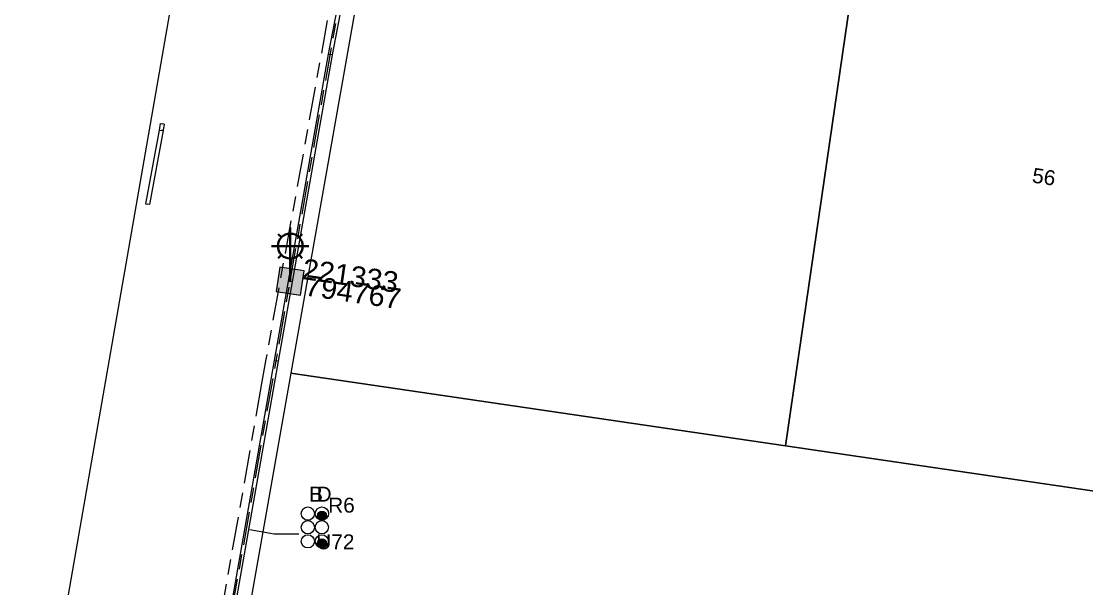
# Model space of a CAD drawing. Header units: metres. Extents: x 303290 to 305422, y 6242588 to 6244350.
# Drawn here: x 304639.4 to 304768, y 6242970.1 to 6243038.6 of the extents above; entities that cross this region are included whole.
import ezdxf
from ezdxf.enums import TextEntityAlignment as Align

# ---------------------------------------------------------------- set-up
doc = ezdxf.new("R2010")
doc.units = ezdxf.units.M
doc.linetypes.add('Cable Exist UG', pattern=[8.2, 4, -1.2, 1.8, -1.2])
doc.layers.get('0').update_dxf_attribs({"color": 6})
for name, color, linetype in [('Cadastre Land Parcels_SP_EXT', 9, 'Continuous'), ('Duct_SP_EXT', 7, 'Continuous'), ('Equip_SP_SL_EXT', 7, 'Continuous'), ('Mains_HV_EXT', 7, 'Continuous'), ('Mains_LV_SL_EXT', 7, 'Continuous'), ('SupportsUG_SP_LV_SL_EXT', 7, 'Continuous')]:
    doc.layers.add(name, color=color, linetype=linetype)
doc.styles.add('COLUMN_LABEL', font='arial.ttf')
doc.styles.add('iecARIAL', font='arial.ttf', dxfattribs={"height": 2})
doc.styles.add('POLE_LABEL', font='arial.ttf')
doc.styles.get("Standard").update_dxf_attribs({"font": 'arial.ttf'})

# ---------------------------------------------------------------- blocks, each defined once
blk = doc.blocks.new('COLUMN_EXT')
blk.add_hatch(color=256).paths.add_polyline_path([(-1.49, 1.48), (-1.49, -1.49), (1.48, -1.49), (1.48, 1.48)])
blk.add_lwpolyline([(-1.49, -1.49), (1.48, -1.49), (1.48, 1.48), (-1.49, 1.48)], close=True)
for tag, height, style, flags, p in [('ASSET_NUM', 2.5, 'COLUMN_LABEL', 8, (2, 2)), ('STRUCTURE_PLANT_NUMBER', 0.2, 'POLE_LABEL', 9, (1.81, 0.03)), ('STREET_CODE', 0.2, 'COLUMN_LABEL', 9, (1.81, -0.2))]:
    blk.add_attdef(tag, text='', height=height, dxfattribs=dict(style=style, flags=flags)).set_placement(p, align=Align.MIDDLE_LEFT)
at = {"flags": 9}
for tag, p in [('COLUMN_TYPE', (1.81, -0.4)), ('OWNED_BY', (1.81, -0.6)), ('STATE', (1.81, -0.8)), ('USAGE', (1.81, -1)), ('LEGEND', (1.81, -1.2)), ('STREETNAME', (1.81, -1.6)), ('SUBURB', (1.81, -1.8)), ('LOCATION', (1.81, -1.4)), ('NOTES', (1.81, -2))]:
    blk.add_attdef(tag, text='', height=0.2, dxfattribs=at).set_placement(p, align=Align.MIDDLE_LEFT)
at = {"flags": 1}
blk.add_attdef('Z', (1.81, -2.35), '', height=0.2, dxfattribs=at)
blk = doc.blocks.new('DUCT_EXT')
blk.add_circle((0, 0.8), 0.8)
at = {"flags": 1}
blk.add_attdef('Z', (0, 0), '', height=0.2, dxfattribs=at)
at = {"flags": 9}
for tag, p in [('DUCT_CODE', (0, 0)), ('XSECT_TYPE', (0, -0.2)), ('STATE', (0, -0.6)), ('FB_REFERENCE', (0, -0.4)), ('NOTES', (0, -0.8))]:
    blk.add_attdef(tag, text='', height=0.2, dxfattribs=at).set_placement(p, align=Align.MIDDLE_LEFT)
blk = doc.blocks.new('SL_LANTERN_EXT')
at = {"lineweight": 40}
for p, q in [((0, 1.97), (0, 6.47)), ((-1.46, 5.68), (-1.06, 5.28)), ((1.46, 5.68), (1.06, 5.28)), ((-2.25, 4.22), (2.25, 4.22)), ((-1.46, 2.76), (-1.06, 3.16)), ((0, 0), (0, 2.72)), ((1.46, 2.76), (1.06, 3.16))]:
    blk.add_line(p, q, dxfattribs=at)
blk.add_circle((0, 4.22), 1.5, dxfattribs=at)
at = {"style": 'iecARIAL', "flags": 8}
blk.add_attdef('ASSET_NUM', (1.5, 1.5), '', height=2.5, dxfattribs=at)
for tag, p, height, flags in [('CONSTRUCTED_VOLTAGE', (0.98, -0.65), 0.2, 9), ('CONTROL_TYPE', (0.98, -0.85), 0.2, 9), ('LANTERN_PURPOSE', (0.98, -1.05), 0.2, 9), ('LANTERN_TYPE', (0.98, -1.25), 0.2, 9), ('NO_PHASES', (0.98, -1.45), 0.2, 9), ('LNUMBER', (2.18, -3.25), 2.5, 8), ('OPERATING_VOLTAGE', (0.98, -1.65), 0.2, 9), ('ORIENTATION', (0.98, -1.85), 0.2, 9), ('OWNED_BY', (0.98, -2.05), 0.2, 9), ('STATE', (0.98, -2.25), 0.2, 9), ('USAGE', (0.98, -2.45), 0.2, 9), ('CEXIST', (0.98, -2.65), 0.2, 9), ('CNEW', (0.98, -2.85), 0.2, 9), ('CNUMBER', (0.98, -3.05), 0.2, 9), ('CREMOVE', (0.98, -3.25), 0.2, 9), ('CREPLACE', (0.98, -3.45), 0.2, 9), ('LKINGHEIGHT', (0.98, -3.65), 0.2, 9), ('LBRACKET', (0.98, -3.85), 0.2, 9), ('LBRACKETVOCAB', (0.98, -4.05), 0.2, 9), ('LCATEGORY', (0.98, -4.25), 0.2, 9), ('LCHARGE1', (0.98, -4.45), 0.2, 9), ('LCHARGE1PERCENT', (0.98, -4.65), 0.2, 9), ('LCHARGE2', (0.98, -4.85), 0.2, 9), ('LCHARGE2PERCENT', (0.98, -5.05), 0.2, 9), ('LCHARGE3', (0.98, -5.25), 0.2, 9), ('LCHARGE3PERCENT', (0.98, -5.45), 0.2, 9), ('LEXIST', (0.98, -5.65), 0.2, 9), ('LLAMP', (0.98, -5.85), 0.2, 9), ('LLAMPVOCAB', (0.98, -6.05), 0.2, 9), ('LMAST', (0.98, -6.25), 0.2, 9), ('LMASTVOCAB', (0.98, -6.45), 0.2, 9), ('LNEW', (0.98, -6.65), 0.2, 9), ('LANTNUMBER', (0.98, -6.85), 0.2, 9), ('LOUTREACH', (0.98, -7.25), 0.2, 9), ('LOUTREACHVOCAB', (0.98, -7.45), 0.2, 9), ('LRATECODE', (0.98, -7.65), 0.2, 9), ('LREMOVE', (0.98, -7.85), 0.2, 9), ('LREPLACE', (0.98, -8.05), 0.2, 9), ('LTYPE', (0.98, -8.25), 0.2, 9), ('LTYPEVOCAB', (0.98, -8.45), 0.2, 9), ('LEGEND', (0.98, -8.65), 0.2, 9), ('LOCATION', (0.98, -8.85), 0.2, 9), ('NOTES', (0.98, -9.05), 0.2, 9), ('STREETNAME', (0.98, -9.25), 0.2, 9), ('SUBURB', (0.98, -9.45), 0.2, 1)]:
    blk.add_attdef(tag, p, '', height=height, dxfattribs=dict(flags=flags))
blk = doc.blocks.new('CABLE_LARGE_EXT')
h = blk.add_hatch(color=256)
edge = h.paths.add_edge_path()
edge.add_arc((0, 0.55), 0.55, 0, 360)
blk.add_circle((0, 0.55), 0.55)
at = {"flags": 1}
blk.add_attdef('Z', (0, 0), '', height=0.2, dxfattribs=at)
at = {"flags": 9}
for tag, p in [('COND_CODE', (0, 0)), ('STATE', (0, -0.4)), ('XSECT_SIZE', (0, -0.6)), ('FB_REFERENCE', (0, -0.2)), ('NOTES', (0, -0.8))]:
    blk.add_attdef(tag, text='', height=0.2, dxfattribs=at).set_placement(p, align=Align.MIDDLE_LEFT)

msp = doc.modelspace()

# ---------------------------------------------------------------- linework, layer by layer
at = {"layer": 'Cadastre Land Parcels_SP_EXT', "linetype": 'Continuous'}
for points in [[(304660.4, 6243057.39), (304659.8, 6243063.83), (304656.01, 6243069.07), (304650.12, 6243071.87), (304395.34, 6243109.51), (304374.66, 6242968.9), (304610.22, 6242934.37), (304638.29, 6242930.26), (304660.4, 6243057.39)], [(304741.95, 6243058.15), (304696.84, 6243064.8), (304690.43, 6243063.84), (304685.12, 6243060), (304682.19, 6243054.23), (304671.93, 6242996.09), (304731.63, 6242987.32), (304741.95, 6243058.15)], [(304791.04, 6243050.91), (304741.95, 6243058.15), (304731.63, 6242987.32), (304780.74, 6242980.11), (304791.04, 6243050.91)], [(304731.63, 6242987.32), (304671.93, 6242996.09), (304661.22, 6242935.42), (304659.76, 6242927.12), (304661.2, 6242926.91), (304676.26, 6242924.71), (304721.99, 6242918.06), (304802.35, 6242906.36), (304807.05, 6242938.65), (304812.41, 6242975.46), (304780.74, 6242980.11), (304731.63, 6242987.32)]]:
    msp.add_lwpolyline(points, close=True, dxfattribs=at)
at = {"layer": 'Duct_SP_EXT'}
for p, q in [((304676.49, 6243034.6), (304680.37, 6243054.73)), ((304676.96, 6243034.52), (304680.82, 6243054.57)), ((304671.66, 6243007.2), (304676.49, 6243034.6)), ((304672.13, 6243007.12), (304676.96, 6243034.52)), ((304676.49, 6243034.6), (304676.73, 6243034.56)), ((304676.96, 6243034.52), (304676.73, 6243034.56)), ((304656.16, 6243026.23), (304656.02, 6243025.45)), ((304656.16, 6243026.23), (304656.4, 6243026.19)), ((304656.63, 6243026.15), (304656.4, 6243026.19)), ((304656.63, 6243026.15), (304656.49, 6243025.37)), ((304656.02, 6243025.45), (304654.39, 6243016.54)), ((304656.49, 6243025.37), (304654.86, 6243016.46)), ((304656.02, 6243025.45), (304656.26, 6243025.41)), ((304656.49, 6243025.37), (304656.26, 6243025.41)), ((304654.39, 6243016.54), (304654.63, 6243016.5)), ((304654.86, 6243016.46), (304654.63, 6243016.5)), ((304669.96, 6242997.61), (304671.66, 6243007.2)), ((304670.44, 6242997.52), (304672.13, 6243007.12)), ((304671.66, 6243007.2), (304671.89, 6243007.16)), ((304671.66, 6243007.2), (304671.89, 6243007.16)), ((304672.13, 6243007.12), (304671.89, 6243007.16)), ((304672.13, 6243007.12), (304671.89, 6243007.16)), ((304663.87, 6242963.1), (304669.96, 6242997.61)), ((304664.34, 6242963.02), (304670.44, 6242997.52)), ((304669.96, 6242997.61), (304670.2, 6242997.56)), ((304670.44, 6242997.52), (304670.2, 6242997.56))]:
    msp.add_line(p, q, dxfattribs=at)
msp.add_lwpolyline([(304672.87, 6242976.64), (304669.93, 6242976.64), (304666.96, 6242977.17)], dxfattribs=at)
at = {"layer": 'Mains_HV_EXT', "linetype": 'Cable Exist UG'}
msp.add_lwpolyline([(304686.01, 6243064.89), (304683.25, 6243062.97), (304679.24, 6243054.82), (304668.92, 6242997.79), (304668.4, 6242994.83), (304668.4, 6242994.83), (304662.83, 6242963.28), (304659.64, 6242945.23), (304656.59, 6242927.84), (304663.35, 6242926.58), (304663.42, 6242924.39)], dxfattribs=at)
at = {"layer": 'Mains_LV_SL_EXT', "linetype": 'Cable Exist UG'}
for points in [[(304671.85, 6243007.2), (304680.26, 6243054.79), (304682.64, 6243059.5), (304682.79, 6243059.81), (304683.33, 6243060.89)], [(304661.96, 6242951.13), (304671.85, 6243007.21)]]:
    msp.add_lwpolyline(points, dxfattribs=at)

# ---------------------------------------------------------------- block references
at = {"layer": 'Duct_SP_EXT'}
for name, p in [('DUCT_EXT', (304673.98, 6242978.32)), ('DUCT_EXT', (304675.68, 6242978.32)), ('CABLE_LARGE_EXT', (304675.68, 6242978.32)), ('DUCT_EXT', (304673.97, 6242976.67)), ('DUCT_EXT', (304675.67, 6242976.67)), ('DUCT_EXT', (304673.97, 6242974.97)), ('DUCT_EXT', (304675.67, 6242974.97)), ('CABLE_LARGE_EXT', (304675.67, 6242974.97))]:
    msp.add_blockref(name, p, dxfattribs=at)
at = {"layer": 'Equip_SP_SL_EXT'}
ref = msp.add_blockref('SL_LANTERN_EXT', (304671.85, 6243007.21), dxfattribs=at)
ref.add_attrib('ASSET_NUM', '221333', dxfattribs={"layer": '0', "height": 2.5, "rotation": 351.647, "style": 'iecARIAL'}).set_placement((304673.35, 6243008.71), align=Align.MIDDLE_LEFT)
at = {"layer": 'SupportsUG_SP_LV_SL_EXT'}
ref = msp.add_blockref('COLUMN_EXT', (304671.85, 6243007.21), dxfattribs=dict(at, rotation=351.3136452621654))
ref.add_attrib('ASSET_NUM', '794767', dxfattribs={"layer": '0', "height": 2.5, "rotation": 351.647, "style": 'COLUMN_LABEL'}).set_placement((304673.85, 6243007.96), align=Align.TOP_LEFT)

# ---------------------------------------------------------------- texts
at = {"layer": 'Cadastre Land Parcels_SP_EXT'}
msp.add_text('56', height=1.8, rotation=351.57, dxfattribs=at).set_placement((304761.34, 6243019.12))
at = {"layer": 'Duct_SP_EXT'}
for s, p in [('B', (304674.13, 6242980.57)), ('D', (304675.03, 6242980.57)), ('R6', (304676.43, 6242979.24)), ('U72', (304674.99, 6242974.81))]:
    msp.add_text(s, height=1.8, dxfattribs=at).set_placement(p)

doc.saveas('drawing.dxf')
